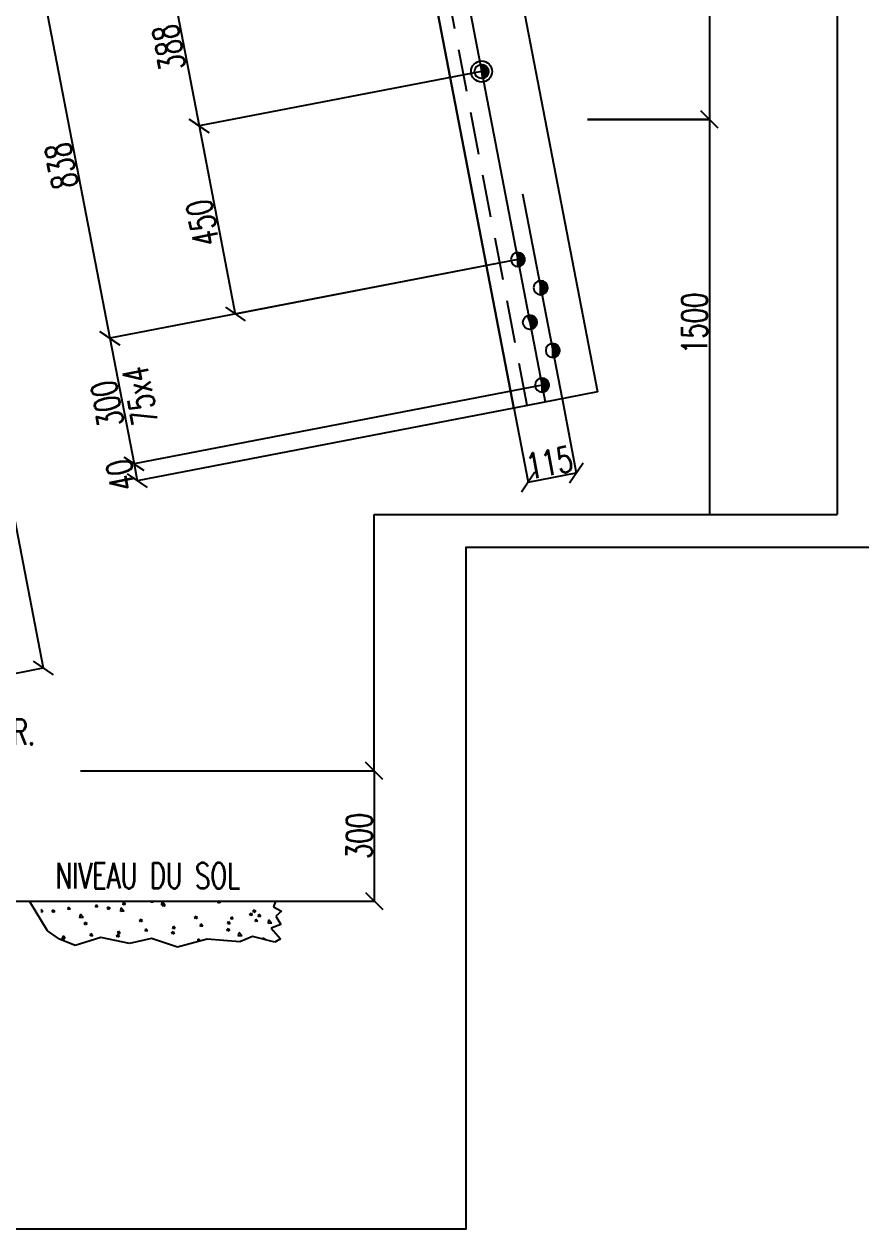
# Model space of a CAD drawing. Extents: x 707090 to 723393, y -5011 to 6523.
# Drawn here: x 718856 to 720819, y -5011 to -2184 of the extents above; entities that cross this region are included whole.
import ezdxf

# ---------------------------------------------------------------- set-up
doc = ezdxf.new("R2010")
doc.units = 0
doc.header["$LTSCALE"] = 200
doc.header["$MEASUREMENT"] = 0
doc.linetypes.add('DASHED', pattern=[0.75, 0.5, -0.25])
doc.layers.get('0').update_dxf_attribs({"linetype": 'CONTINUOUS'})
for name, color, linetype in [('ASSI', 6, 'CONTINUOUS'), ('FORI', 2, 'CONTINUOUS'), ('LINEA_ANG', 2, 'CONTINUOUS'), ('LS', 7, 'CONTINUOUS'), ('QT_MPR', 7, 'CONTINUOUS'), ('QT_MSP', 7, 'CONTINUOUS'), ('TESTI_A_P', 7, 'CONTINUOUS'), ('TRAT-Y', 7, 'DASHED')]:
    doc.layers.add(name, color=color, linetype=linetype)
doc.styles.add('QUOTE', font='ROMANS8.SHX', dxfattribs={"width": 0.7})
doc.styles.add('RS', font='ROMANS8.shx', dxfattribs={"width": 0.7})
doc.styles.get("Standard").update_dxf_attribs({"font": 'ROMANS8.SHX', "width": 0.7})
doc.dimstyles.new('TRATTO', dxfattribs={"dimscale": 0, "dimtxt": 60, "dimasz": 40, "dimexe": 0, "dimexo": 0, "dimgap": 5, "dimtad": 1, "dimrnd": 0.5, "dimdsep": 46, "dimtxsty": 'RS', "dimblk1": 'OBLIQUE', "dimblk2": 'OBLIQUE', "dimsah": 1, "dimcen": 0.09, "dimclrd": 2, "dimclre": 2, "dimclrt": 7, "dimadec": 0, "dimazin": 0, "dimtfac": 1, "dimtix": 1, "dimtmove": 2, "dimatfit": 3, "dimfxl": 1, "dimtolj": 1, "dimtzin": 0, "dimarcsym": 0})

# ---------------------------------------------------------------- blocks, each defined once
blk = doc.blocks.new('_OBLIQUE')
at = {"color": 0, "linetype": 'ByBlock'}
blk.add_line((-0.5, -0.5), (0.5, 0.5), dxfattribs=at)
blk = doc.blocks.new('*D24')
at = {"layer": 'LS', "color": 2, "lineweight": -2, "transparency": 16777216}
for p, q in [((720245.1, -878.3), (720463.6, -878.3)), ((720463.6, -878.3), (720463.6, -2407)), ((720177.3, -2407), (720463.6, -2407))]:
    blk.add_line(p, q, dxfattribs=at)
at = {"layer": 'LS', "color": 2, "lineweight": -2, "transparency": 16777216, "xscale": 40, "yscale": 40, "zscale": 40}
for p, rotation in [((720463.6, -878.3), 90), ((720463.6, -2407), 270)]:
    blk.add_blockref('_OBLIQUE', p, dxfattribs=dict(at, rotation=rotation))
at = {"layer": 'LS', "color": 7, "transparency": 16777216, "insert": (720428.6, -1642.7), "char_height": 60, "attachment_point": 5, "rotation": 90, "style": 'RS'}
blk.add_mtext('\\A1;1500', dxfattribs=at)
blk = doc.blocks.new('*D25')
at = {"layer": 'LS', "color": 2, "lineweight": -2, "transparency": 16777216}
for p, q in [((718988.2, -3935.7), (719677, -3935.7)), ((719677, -3935.7), (719677, -4241.4)), ((718027.8, -4241.4), (719677, -4241.4))]:
    blk.add_line(p, q, dxfattribs=at)
at = {"layer": 'LS', "color": 2, "lineweight": -2, "transparency": 16777216, "xscale": 40, "yscale": 40, "zscale": 40}
for p, rotation in [((719677, -3935.7), 90), ((719677, -4241.4), 270)]:
    blk.add_blockref('_OBLIQUE', p, dxfattribs=dict(at, rotation=rotation))
at = {"layer": 'LS', "color": 7, "transparency": 16777216, "insert": (719642, -4088.6), "char_height": 60, "attachment_point": 5, "rotation": 90, "style": 'RS'}
blk.add_mtext('\\A1;300', dxfattribs=at)
blk = doc.blocks.new('20')
at = {"color": 0}
for p, q in [((0, 0.98), (0.02, 1)), ((0, 0.94), (0.06, 1)), ((1, -0.01), (0, 0.99)), ((0, 0.89), (0.1, 0.99)), ((0, 0.85), (0.14, 0.99)), ((0, 0.8), (0.18, 0.98)), ((0, 0.76), (0.22, 0.98)), ((0, 0.71), (0.25, 0.97)), ((0, 0.67), (0.29, 0.96)), ((1, -0.05), (0, 0.95)), ((0, 0.62), (0.32, 0.95)), ((0, 0.58), (0.36, 0.93)), ((0, 0.53), (0.39, 0.92)), ((0, 0.49), (0.42, 0.91)), ((1, -0.09), (0, 0.9)), ((0, 0.44), (0.45, 0.89)), ((0, 0.4), (0.48, 0.88)), ((0.99, -0.13), (0, 0.86)), ((0, 0.35), (0.51, 0.86)), ((0, 0.31), (0.54, 0.84)), ((0, 0.26), (0.56, 0.83)), ((0.99, -0.17), (0, 0.81)), ((0, 0.22), (0.59, 0.81)), ((0, 0.17), (0.61, 0.79)), ((0.98, -0.21), (0, 0.77)), ((0, 0.13), (0.64, 0.77)), ((0, 0.08), (0.66, 0.75)), ((0, 0.04), (0.69, 0.73)), ((0.97, -0.25), (0, 0.72)), ((0, -0.01), (0.71, 0.7)), ((0.96, -0.28), (0, 0.68)), ((0, -0.05), (0.73, 0.68)), ((0, -0.1), (0.75, 0.66)), ((0.95, -0.32), (0, 0.63)), ((0, -0.14), (0.77, 0.63)), ((0, -0.19), (0.79, 0.61)), ((0.94, -0.35), (0, 0.59)), ((0, -0.23), (0.81, 0.58)), ((0, -0.28), (0.83, 0.56)), ((0.92, -0.38), (0, 0.54)), ((0, -0.32), (0.85, 0.53)), ((0.91, -0.41), (0, 0.5)), ((0, -0.36), (0.87, 0.5)), ((0, -0.41), (0.88, 0.47)), ((0.9, -0.44), (0, 0.45)), ((0, -0.45), (0.9, 0.44)), ((0.88, -0.47), (0, 0.41)), ((0, -0.5), (0.91, 0.41)), ((0, -0.54), (0.92, 0.38)), ((0.87, -0.5), (0, 0.36)), ((0, -0.59), (0.94, 0.35)), ((0.85, -0.53), (0, 0.32)), ((0, -0.63), (0.95, 0.31)), ((0, -0.68), (0.96, 0.28)), ((0.83, -0.56), (0, 0.27)), ((0, -0.72), (0.97, 0.25)), ((0.81, -0.58), (0, 0.23)), ((0, -0.77), (0.98, 0.21)), ((0.79, -0.61), (0, 0.18)), ((0, -0.81), (0.99, 0.17)), ((0.77, -0.63), (0, 0.14)), ((0, -0.86), (0.99, 0.13)), ((0.75, -0.66), (0, 0.09)), ((0, -0.9), (1, 0.09)), ((0.73, -0.68), (0, 0.05)), ((0, -0.95), (1, 0.05)), ((0.71, -0.7), (0, 0.01)), ((0, -0.99), (1, 0.01)), ((1, 0.04), (0.04, 1)), ((1, 0.09), (0.09, 1)), ((0.99, 0.14), (0.14, 0.99)), ((0.98, 0.19), (0.19, 0.98)), ((0.97, 0.25), (0.25, 0.97)), ((0.95, 0.31), (0.31, 0.95)), ((0.92, 0.38), (0.38, 0.92)), ((0.88, 0.47), (0.47, 0.88)), ((0.81, 0.59), (0.59, 0.81)), ((0.69, -0.73), (0, -0.04)), ((0.66, -0.75), (0, -0.08)), ((0.64, -0.77), (0, -0.13)), ((0.61, -0.79), (0, -0.17)), ((0.59, -0.81), (0, -0.22)), ((0.56, -0.83), (0, -0.26)), ((0.54, -0.84), (0, -0.31)), ((0.51, -0.86), (0, -0.35)), ((0.48, -0.88), (0, -0.4)), ((0.45, -0.89), (0, -0.44)), ((0.42, -0.91), (0, -0.49)), ((0.39, -0.92), (0, -0.53)), ((0.36, -0.93), (0, -0.58)), ((0.32, -0.95), (0, -0.62)), ((0.29, -0.96), (0, -0.67)), ((0.25, -0.97), (0, -0.71)), ((0.22, -0.98), (0, -0.76)), ((0.18, -0.98), (0, -0.8)), ((0.14, -0.99), (0, -0.85)), ((0.1, -0.99), (0, -0.89)), ((0.04, -1), (1, -0.04)), ((0.09, -1), (1, -0.09)), ((0.14, -0.99), (0.99, -0.14)), ((0.19, -0.98), (0.98, -0.19)), ((0.25, -0.97), (0.97, -0.25)), ((0.31, -0.95), (0.95, -0.31)), ((0.38, -0.92), (0.92, -0.38)), ((0.47, -0.88), (0.88, -0.47)), ((0.59, -0.81), (0.81, -0.59))]:
    blk.add_line(p, q, dxfattribs=at)
blk.add_line((0, 1), (0, -1))
blk.add_circle((0, 0), 1)
blk = doc.blocks.new('ASSE98')
blk.add_line((0, 0), (1, 0))
at = {"color": 7, "flags": 1}
for tag, p in [('LAV1', (3.07431, 6.82847)), ('LAV2', (3.07431, 6.49513)), ('LAV3', (3.07431, 6.1618)), ('LAV4', (3.07431, 5.82847)), ('LAV5', (3.07431, 5.49513)), ('LAV6', (3.07431, 5.1618)), ('LAV7', (3.07431, 4.82847)), ('LAV8', (3.07431, 4.49513)), ('LAV9', (3.07431, 4.1618)), ('LAV10', (3.07431, 3.82847))]:
    blk.add_attdef(tag, p, '', height=0.2, dxfattribs=at)
at = {"color": 7, "style": 'QUOTE', "width": 0.5, "flags": 1}
for tag, p in [('TI', (1.38308, 6.82731)), ('DI_S', (1.38308, 6.42178)), ('D_S', (1.38308, 6.02092)), ('E_S', (1.38308, 5.68065)), ('NFORI', (1.36454, 5.29792)), ('ALAR', (1.36349, 4.93246)), ('FAM', (1.3775, 4.54645)), ('ALA', (1.38308, 4.19257)), ('DISP2', (1.38308, 3.84971)), ('DISP1', (1.38308, 3.50686)), ('PINZAF', (1.38308, 3.164)), ('PINZAI', (1.38308, 2.82114)), ('TRP', (1.38308, 2.47829)), ('NP', (1.38308, 2.13543)), ('SV', (1.38308, 1.79257)), ('PESO', (1.38308, 1.44971)), ('QUA', (1.38308, 1.10686)), ('LUN', (1.38308, 0.764)), ('PROF', (1.38308, 0.42114)), ('POS', (1.38308, 0.07829))]:
    blk.add_attdef(tag, p, '', height=0.2, dxfattribs=at)
blk = doc.blocks.new('P20')
at = {"color": 0}
for p, q in [((0, 0.98), (0.02, 1)), ((0, 0.94), (0.06, 1)), ((1, -0.01), (0, 0.99)), ((0, 0.89), (0.1, 0.99)), ((0, 0.85), (0.14, 0.99)), ((0, 0.8), (0.18, 0.98)), ((0, 0.76), (0.22, 0.98)), ((0, 0.71), (0.25, 0.97)), ((0, 0.67), (0.29, 0.96)), ((1, -0.05), (0, 0.95)), ((0, 0.62), (0.32, 0.95)), ((0, 0.58), (0.36, 0.93)), ((0, 0.53), (0.39, 0.92)), ((0, 0.49), (0.42, 0.91)), ((1, -0.09), (0, 0.9)), ((0, 0.44), (0.45, 0.89)), ((0, 0.4), (0.48, 0.88)), ((0.99, -0.13), (0, 0.86)), ((0, 0.35), (0.51, 0.86)), ((0, 0.31), (0.54, 0.84)), ((0, 0.26), (0.56, 0.83)), ((0.99, -0.17), (0, 0.81)), ((0, 0.22), (0.59, 0.81)), ((0, 0.17), (0.61, 0.79)), ((0.98, -0.21), (0, 0.77)), ((0, 0.13), (0.64, 0.77)), ((0, 0.08), (0.66, 0.75)), ((0, 0.04), (0.69, 0.73)), ((0.97, -0.25), (0, 0.72)), ((0, -0.01), (0.71, 0.7)), ((0.96, -0.28), (0, 0.68)), ((0, -0.05), (0.73, 0.68)), ((0, -0.1), (0.75, 0.66)), ((0.95, -0.32), (0, 0.63)), ((0, -0.14), (0.77, 0.63)), ((0, -0.19), (0.79, 0.61)), ((0.94, -0.35), (0, 0.59)), ((0, -0.23), (0.81, 0.58)), ((0, -0.28), (0.83, 0.56)), ((0.92, -0.38), (0, 0.54)), ((0, -0.32), (0.85, 0.53)), ((0.91, -0.41), (0, 0.5)), ((0, -0.36), (0.87, 0.5)), ((0, -0.41), (0.88, 0.47)), ((0.9, -0.44), (0, 0.45)), ((0, -0.45), (0.9, 0.44)), ((0.88, -0.47), (0, 0.41)), ((0, -0.5), (0.91, 0.41)), ((0, -0.54), (0.92, 0.38)), ((0.87, -0.5), (0, 0.36)), ((0, -0.59), (0.94, 0.35)), ((0.85, -0.53), (0, 0.32)), ((0, -0.63), (0.95, 0.31)), ((0, -0.68), (0.96, 0.28)), ((0.83, -0.56), (0, 0.27)), ((0, -0.72), (0.97, 0.25)), ((0.81, -0.58), (0, 0.23)), ((0, -0.77), (0.98, 0.21)), ((0.79, -0.61), (0, 0.18)), ((0, -0.81), (0.99, 0.17)), ((0.77, -0.63), (0, 0.14)), ((0, -0.86), (0.99, 0.13)), ((0.75, -0.66), (0, 0.09)), ((0, -0.9), (1, 0.09)), ((0.73, -0.68), (0, 0.05)), ((0, -0.95), (1, 0.05)), ((0.71, -0.7), (0, 0.01)), ((0, -0.99), (1, 0.01)), ((1, 0.04), (0.04, 1)), ((1, 0.09), (0.09, 1)), ((0.99, 0.14), (0.14, 0.99)), ((0.98, 0.19), (0.19, 0.98)), ((0.97, 0.25), (0.25, 0.97)), ((0.95, 0.31), (0.31, 0.95)), ((0.92, 0.38), (0.38, 0.92)), ((0.88, 0.47), (0.47, 0.88)), ((0.81, 0.59), (0.59, 0.81)), ((0.69, -0.73), (0, -0.04)), ((0.66, -0.75), (0, -0.08)), ((0.64, -0.77), (0, -0.13)), ((0.61, -0.79), (0, -0.17)), ((0.59, -0.81), (0, -0.22)), ((0.56, -0.83), (0, -0.26)), ((0.54, -0.84), (0, -0.31)), ((0.51, -0.86), (0, -0.35)), ((0.48, -0.88), (0, -0.4)), ((0.45, -0.89), (0, -0.44)), ((0.42, -0.91), (0, -0.49)), ((0.39, -0.92), (0, -0.53)), ((0.36, -0.93), (0, -0.58)), ((0.32, -0.95), (0, -0.62)), ((0.29, -0.96), (0, -0.67)), ((0.25, -0.97), (0, -0.71)), ((0.22, -0.98), (0, -0.76)), ((0.18, -0.98), (0, -0.8)), ((0.14, -0.99), (0, -0.85)), ((0.1, -0.99), (0, -0.89)), ((0.04, -1), (1, -0.04)), ((0.09, -1), (1, -0.09)), ((0.14, -0.99), (0.99, -0.14)), ((0.19, -0.98), (0.98, -0.19)), ((0.25, -0.97), (0.97, -0.25)), ((0.31, -0.95), (0.95, -0.31)), ((0.38, -0.92), (0.92, -0.38)), ((0.47, -0.88), (0.88, -0.47)), ((0.59, -0.81), (0.81, -0.59))]:
    blk.add_line(p, q, dxfattribs=at)
for radius in [1.5, 1]:
    blk.add_circle((0, 0), radius)
blk = doc.blocks.new('*D45')
at = {"layer": 'QT_MPR', "color": 2, "lineweight": -2, "transparency": 16777216}
for p, q in [((715879.6, 5236.4), (717131.6, 5477.9)), ((717131.6, 5477.9), (718900.4, -3694.3)), ((717648.5, -3935.7), (718900.4, -3694.3))]:
    blk.add_line(p, q, dxfattribs=at)
at = {"layer": 'QT_MPR', "color": 2, "lineweight": -2, "transparency": 16777216, "xscale": 40, "yscale": 40, "zscale": 40}
for p, rotation in [((717131.6, 5477.9), 100.9154326102447), ((718900.4, -3694.3), 280.9154326102447)]:
    blk.add_blockref('_OBLIQUE', p, dxfattribs=dict(at, rotation=rotation))
at = {"layer": 'QT_MPR', "color": 7, "transparency": 16777216, "insert": (717981.6, 885.2), "char_height": 60, "attachment_point": 5, "rotation": 100.9154, "style": 'RS'}
blk.add_mtext('\\A1;9341.5', dxfattribs=at)
blk = doc.blocks.new('*D102')
at = {"layer": 'QT_MPR', "color": 2, "lineweight": -2, "transparency": 16777216}
for p, q in [((719909.5, -1903.3), (718898.2, -2098.4)), ((718898.2, -2098.4), (719056.8, -2920.7)), ((720014.1, -2736.1), (719056.8, -2920.7))]:
    blk.add_line(p, q, dxfattribs=at)
at = {"layer": 'QT_MPR', "color": 2, "lineweight": -2, "transparency": 16777216, "xscale": 40, "yscale": 40, "zscale": 40}
for p, rotation in [((718898.2, -2098.4), 100.9154326102489), ((719056.8, -2920.7), 280.9154326102489)]:
    blk.add_blockref('_OBLIQUE', p, dxfattribs=dict(at, rotation=rotation))
at = {"layer": 'QT_MPR', "color": 7, "transparency": 16777216, "insert": (718943.1, -2516.2), "char_height": 60, "attachment_point": 5, "rotation": 100.9154, "style": 'RS'}
blk.add_mtext('\\A1;838', dxfattribs=at)
blk = doc.blocks.new('*D103')
at = {"layer": 'QT_MPR', "color": 2, "lineweight": -2, "transparency": 16777216}
for p, q in [((720014.1, -2736.1), (719056.8, -2920.7)), ((719056.8, -2920.7), (719113.6, -3215.3)), ((720070.9, -3030.6), (719113.6, -3215.3))]:
    blk.add_line(p, q, dxfattribs=at)
at = {"layer": 'QT_MPR', "color": 2, "lineweight": -2, "transparency": 16777216, "xscale": 40, "yscale": 40, "zscale": 40}
for p, rotation in [((719056.8, -2920.7), 100.9154326102489), ((719113.6, -3215.3), 280.9154326102489)]:
    blk.add_blockref('_OBLIQUE', p, dxfattribs=dict(at, rotation=rotation))
at = {"layer": 'QT_MPR', "color": 7, "transparency": 16777216, "insert": (719127.9, -3055.6), "char_height": 60, "attachment_point": 5, "rotation": 100.9154, "style": 'RS'}
blk.add_mtext('\\A1;75x4', dxfattribs=at)
blk = doc.blocks.new('*D104')
at = {"layer": 'QT_MPR', "color": 2, "lineweight": -2, "transparency": 16777216}
for p, q in [((720014.1, -2736.1), (719056.8, -2920.7)), ((719056.8, -2920.7), (719113.6, -3215.3)), ((720070.9, -3030.6), (719113.6, -3215.3))]:
    blk.add_line(p, q, dxfattribs=at)
at = {"layer": 'QT_MPR', "color": 2, "lineweight": -2, "transparency": 16777216, "xscale": 40, "yscale": 40, "zscale": 40}
for p, rotation in [((719056.8, -2920.7), 100.9154326102489), ((719113.6, -3215.3), 280.9154326102489)]:
    blk.add_blockref('_OBLIQUE', p, dxfattribs=dict(at, rotation=rotation))
at = {"layer": 'QT_MPR', "color": 7, "transparency": 16777216, "insert": (719050.8, -3074.6), "char_height": 60, "attachment_point": 5, "rotation": 100.9154, "style": 'RS'}
blk.add_mtext('\\A1;300', dxfattribs=at)
blk = doc.blocks.new('*D105')
at = {"layer": 'QT_MPR', "color": 2, "lineweight": -2, "transparency": 16777216}
for p, q in [((720070.9, -3030.6), (719113.6, -3215.3)), ((720004.9, -3084.4), (719121.2, -3254.9)), ((719113.6, -3215.3), (719121.2, -3254.9))]:
    blk.add_line(p, q, dxfattribs=at)
at = {"layer": 'QT_MPR', "color": 2, "lineweight": -2, "transparency": 16777216, "xscale": 40, "yscale": 40, "zscale": 40}
for p, rotation in [((719113.6, -3215.3), 100.9154326102489), ((719121.2, -3254.9), 280.9154326102489)]:
    blk.add_blockref('_OBLIQUE', p, dxfattribs=dict(at, rotation=rotation))
at = {"layer": 'QT_MPR', "color": 7, "transparency": 16777216, "insert": (719083, -3241.7), "char_height": 60, "attachment_point": 5, "rotation": 100.9154, "style": 'RS'}
blk.add_mtext('\\A1;40', dxfattribs=at)
blk = doc.blocks.new('*D126')
at = {"layer": 'QT_MSP', "color": 2, "lineweight": -2, "transparency": 16777216}
for p, q in [((719909.5, -1903.3), (719192.8, -2041.6)), ((719192.8, -2041.6), (719266.2, -2422.6)), ((719929, -2294.7), (719266.2, -2422.6))]:
    blk.add_line(p, q, dxfattribs=at)
at = {"layer": 'QT_MSP', "color": 2, "lineweight": -2, "transparency": 16777216, "xscale": 40, "yscale": 40, "zscale": 40}
for p, rotation in [((719192.8, -2041.6), 100.9154326102489), ((719266.2, -2422.6), 280.9154326102489)]:
    blk.add_blockref('_OBLIQUE', p, dxfattribs=dict(at, rotation=rotation))
at = {"layer": 'QT_MSP', "color": 7, "transparency": 16777216, "insert": (719195.1, -2238.7), "char_height": 60, "attachment_point": 5, "rotation": 100.9154, "style": 'RS'}
blk.add_mtext('\\A1;388', dxfattribs=at)
blk = doc.blocks.new('*D127')
at = {"layer": 'QT_MSP', "color": 2, "lineweight": -2, "transparency": 16777216}
for p, q in [((719929, -2294.7), (719266.2, -2422.6)), ((719266.2, -2422.6), (719351.3, -2863.9)), ((720014.1, -2736.1), (719351.3, -2863.9))]:
    blk.add_line(p, q, dxfattribs=at)
at = {"layer": 'QT_MSP', "color": 2, "lineweight": -2, "transparency": 16777216, "xscale": 40, "yscale": 40, "zscale": 40}
for p, rotation in [((719266.2, -2422.6), 100.9154326102489), ((719351.3, -2863.9), 280.9154326102489)]:
    blk.add_blockref('_OBLIQUE', p, dxfattribs=dict(at, rotation=rotation))
at = {"layer": 'QT_MSP', "color": 7, "transparency": 16777216, "insert": (719274.4, -2649.8), "char_height": 60, "attachment_point": 5, "rotation": 100.9154, "style": 'RS'}
blk.add_mtext('\\A1;450', dxfattribs=at)
blk = doc.blocks.new('*D128')
at = {"layer": 'LS', "color": 2, "lineweight": -2, "transparency": 16777216}
for p, q in [((720117.8, -3062.4), (720151.3, -3236.3)), ((720004.9, -3084.2), (720038.4, -3258.1)), ((720038.4, -3258.1), (720151.3, -3236.3))]:
    blk.add_line(p, q, dxfattribs=at)
at = {"layer": 'LS', "color": 2, "lineweight": -2, "transparency": 16777216, "xscale": 40, "yscale": 40, "zscale": 40}
for p, rotation in [((720151.3, -3236.3), 10.91543261400001), ((720038.4, -3258.1), 190.915432614)]:
    blk.add_blockref('_OBLIQUE', p, dxfattribs=dict(at, rotation=rotation))
at = {"layer": 'LS', "color": 7, "transparency": 16777216, "insert": (720088.2, -3212.8), "char_height": 60, "attachment_point": 5, "rotation": 10.9154, "style": 'RS'}
blk.add_mtext('\\A1;115', dxfattribs=at)

msp = doc.modelspace()

# ---------------------------------------------------------------- linework, layer by layer
at = {"layer": 'LINEA_ANG'}
for p, q in [((718382.312, 6385.644), (720201.304, -3046.562)), ((720004.922, -3084.434), (718185.931, 6347.772)), ((720201.304, -3046.562), (720004.922, -3084.434))]:
    msp.add_line(p, q, dxfattribs=at)
at = {"layer": 'LS', "color": 6}
for p, q in [((718259.584, 6361.976), (720078.575, -3070.23)), ((720025.106, -2581.734), (720117.851, -3062.656)), ((718988.189, -3935.729), (719677.013, -3935.729)), ((718988.189, -3935.729), (719677.013, -3935.729))]:
    msp.add_line(p, q, dxfattribs=at)
at = {"layer": 'LS', "color": 2}
for p, q in [((720763.584, 5236.447), (720763.584, -3334.242)), ((720177.34, -2407.033), (720463.583, -2407.033)), ((720463.583, -2407.033), (720463.583, -3334.242)), ((719677.013, -3935.729), (719677.013, -3334.242)), ((719677.013, -3334.242), (720763.584, -3334.242))]:
    msp.add_line(p, q, dxfattribs=at)
at = {"layer": 'LS', "color": 3}
for p, q in [((718868.281, -4241.429), (719445.409, -4241.429)), ((718910.811, -4311.396), (718868.281, -4241.429)), ((718900.011, -4266.257), (718894.631, -4266.728)), ((718900.011, -4266.257), (718895.672, -4261.086)), ((718923.74, -4268.189), (718921.915, -4262.751)), ((718928.219, -4265.112), (718921.917, -4262.693)), ((718928.219, -4265.112), (718923.742, -4268.132)), ((718959.183, -4261.138), (718960.223, -4255.496)), ((718964.564, -4260.609), (718959.185, -4261.08)), ((718964.564, -4260.609), (718960.226, -4255.439)), ((719023.736, -4255.49), (719024.777, -4249.848)), ((719029.118, -4254.962), (719023.738, -4255.432)), ((719029.118, -4254.962), (719024.779, -4249.791)), ((719053.081, -4260.981), (719051.257, -4255.543)), ((719057.56, -4257.904), (719051.259, -4255.485)), ((719057.56, -4257.904), (719053.083, -4260.924)), ((719082.823, -4266.083), (719083.817, -4257.536)), ((719090.829, -4264.794), (719082.824, -4266.036)), ((719090.829, -4264.794), (719083.819, -4257.488)), ((719088.29, -4249.842), (719089.33, -4244.201)), ((719093.671, -4249.314), (719088.292, -4249.785)), ((719093.671, -4249.314), (719089.332, -4244.143)), ((719152.843, -4244.194), (719153.353, -4241.429)), ((719158.225, -4243.666), (719152.845, -4244.137)), ((719158.225, -4243.666), (719156.348, -4241.429)), ((719178.875, -4251.186), (719179.869, -4242.639)), ((719186.88, -4249.897), (719178.876, -4251.139)), ((719186.88, -4249.897), (719179.87, -4242.592)), ((719182.423, -4253.773), (719180.598, -4248.335)), ((719186.902, -4250.697), (719180.6, -4248.278)), ((719186.902, -4250.697), (719182.425, -4253.716)), ((719311.765, -4246.565), (719310.041, -4241.429)), ((719316.244, -4243.489), (719310.879, -4241.429)), ((719316.244, -4243.489), (719311.767, -4246.508)), ((719394.767, -4268.385), (719392.942, -4262.946)), ((719399.246, -4265.309), (719392.944, -4262.89)), ((719399.246, -4265.309), (719394.769, -4268.328)), ((719445.409, -4241.429), (719440.979, -4254.714)), ((719440.979, -4254.714), (719459.586, -4265.342)), ((719459.586, -4265.342), (719446.295, -4276.856)), ((718986.771, -4280.98), (718987.766, -4272.433)), ((718994.777, -4279.691), (718986.773, -4280.932)), ((718994.777, -4279.691), (718987.767, -4272.385)), ((718999.36, -4297.217), (718997.535, -4291.778)), ((719003.839, -4294.14), (718997.537, -4291.721)), ((719003.839, -4294.14), (718999.362, -4297.16)), ((719128.702, -4290.009), (719126.877, -4284.57)), ((719133.18, -4286.932), (719126.879, -4284.513)), ((719133.18, -4286.932), (719128.703, -4289.952)), ((719258.043, -4282.801), (719256.218, -4277.362)), ((719262.522, -4279.724), (719256.22, -4277.305)), ((719262.522, -4279.724), (719258.045, -4282.744)), ((719269.462, -4300.596), (719270.503, -4294.955)), ((719274.844, -4300.068), (719270.505, -4294.897)), ((719334.016, -4294.948), (719335.056, -4289.307)), ((719339.397, -4294.42), (719334.018, -4294.891)), ((719339.397, -4294.421), (719335.058, -4289.25)), ((719341.163, -4283.653), (719342.204, -4278.012)), ((719346.545, -4283.125), (719341.165, -4283.596)), ((719346.545, -4283.125), (719342.206, -4277.954)), ((719387.385, -4275.593), (719385.56, -4270.154)), ((719391.864, -4272.516), (719385.562, -4270.097)), ((719391.864, -4272.516), (719387.387, -4275.536)), ((719398.569, -4289.301), (719399.61, -4283.659)), ((719403.951, -4288.773), (719398.571, -4289.243)), ((719403.951, -4288.773), (719399.612, -4283.602)), ((719405.716, -4278.005), (719406.757, -4272.364)), ((719411.098, -4277.477), (719405.719, -4277.948)), ((719411.098, -4277.477), (719406.759, -4272.307)), ((719429.19, -4294.167), (719430.184, -4285.619)), ((719437.196, -4292.878), (719429.191, -4294.119)), ((719437.196, -4292.878), (719430.186, -4285.572)), ((719457.814, -4296.34), (719435.663, -4305.197)), ((719446.295, -4276.856), (719457.814, -4296.34)), ((718939.164, -4330.881), (718910.811, -4311.396)), ((718946.695, -4328.835), (718947.736, -4323.193)), ((718952.077, -4328.307), (718947.738, -4323.136)), ((719011.249, -4323.187), (719012.289, -4317.546)), ((719016.63, -4322.659), (719011.251, -4323.13)), ((719016.63, -4322.659), (719012.291, -4317.488)), ((719074.98, -4326.245), (719073.155, -4320.806)), ((719079.459, -4323.168), (719073.157, -4320.749)), ((719079.459, -4323.168), (719074.982, -4326.188)), ((719075.802, -4317.539), (719076.843, -4311.898)), ((719081.184, -4317.011), (719075.804, -4317.482)), ((719081.184, -4317.011), (719076.845, -4311.84)), ((719140.356, -4311.892), (719141.396, -4306.25)), ((719145.737, -4311.364), (719140.358, -4311.834)), ((719145.737, -4311.364), (719141.398, -4306.193)), ((719204.322, -4319.037), (719202.497, -4313.598)), ((719208.8, -4315.96), (719202.499, -4313.541)), ((719208.8, -4315.96), (719204.323, -4318.98)), ((719204.909, -4306.244), (719205.95, -4300.602)), ((719210.29, -4305.716), (719204.911, -4306.187)), ((719210.29, -4305.716), (719205.952, -4300.545)), ((719274.844, -4300.068), (719269.464, -4300.539)), ((719333.663, -4311.829), (719331.838, -4306.39)), ((719338.142, -4308.752), (719331.84, -4306.333)), ((719338.142, -4308.752), (719333.665, -4311.772)), ((719359.046, -4323.96), (719360.04, -4315.413)), ((719367.052, -4322.671), (719359.047, -4323.913)), ((719367.052, -4322.671), (719360.042, -4315.366)), ((719391.8, -4324.232), (719361.807, -4337.08)), ((719443.637, -4337.966), (719391.8, -4324.232)), ((719435.663, -4305.197), (719456.928, -4329.995)), ((718975.492, -4345.937), (718939.164, -4330.881)), ((718945.638, -4333.453), (718943.813, -4328.014)), ((718950.117, -4330.376), (718943.815, -4327.957)), ((718950.117, -4330.376), (718945.64, -4333.395)), ((718952.077, -4328.307), (718946.697, -4328.777)), ((719035.743, -4326.452), (718975.492, -4345.937)), ((719103.082, -4340.623), (719035.743, -4326.452)), ((719154.473, -4329.109), (719103.082, -4340.623)), ((719215.61, -4349.479), (719154.473, -4329.109)), ((719285.607, -4330.881), (719215.61, -4349.479)), ((719263.23, -4336.826), (719263.989, -4330.31)), ((719268.854, -4335.332), (719263.99, -4330.262)), ((719361.807, -4337.08), (719285.607, -4330.881)), ((719415.624, -4330.544), (719414.841, -4328.21)), ((719421.144, -4330.572), (719414.842, -4328.153)), ((719421.144, -4330.572), (719419.617, -4331.602)), ((719456.928, -4329.995), (719443.637, -4337.966))]:
    msp.add_line(p, q, dxfattribs=at)
at = {"layer": 'LS', "color": 8}
msp.add_lwpolyline([(707173.123, 6469.465), (707173.123, -5010.535), (719893.123, -5010.535), (719893.123, -3410.535), (723393.123, -3410.535), (723393.123, 6469.465), (707173.123, 6469.465)], close=True, dxfattribs=at)
at = {"layer": 'TRAT-Y'}
msp.add_line((720036.343, -3078.374), (718217.352, 6353.831), dxfattribs=at)

# ---------------------------------------------------------------- block references
at = {"layer": 'ASSI', "xscale": 9606, "rotation": 280.9154326102488}
msp.add_blockref('ASSE98', (718185.931, 6347.772), dxfattribs=at)
at = {"layer": 'FORI', "yscale": 16.5, "zscale": 16.5}
for name, p, xscale, rotation in [('P20', (719929.022, -2294.736), 16.5, 7.543052222774039), ('20', (720014.132, -2736.065), -16.5, 180.0000000000086), ('20', (720067.61, -2802.134), -16.5, 180.0000000000086), ('20', (720042.536, -2883.351), 16.5, 21.8308652204935), ('20', (720096.014, -2949.42), -16.5, 180.0000000000086), ('20', (720070.94, -3030.637), -16.5, 180.0000000000086)]:
    msp.add_blockref(name, p, dxfattribs=dict(at, xscale=xscale, rotation=rotation))
at = {"layer": 'LS', "color": 2, "xscale": 40, "yscale": 40, "zscale": 40, "rotation": 90}
msp.add_blockref('_OBLIQUE', (720463.583, -2407.033), dxfattribs=at)

# ---------------------------------------------------------------- texts
at = {"layer": 'LS', "color": 7, "style": 'RS', "width": 0.7}
msp.add_text('NIVEAU DU SOL', height=60, dxfattribs=at).set_placement((718929.033, -4211.507))
at = {"layer": 'LS', "color": 7, "insert": (720428.583, -2885.674), "char_height": 60, "attachment_point": 5, "rotation": 90, "style": 'RS'}
msp.add_mtext('\\A1;1500', dxfattribs=at)
at = {"layer": 'TESTI_A_P', "style": 'RS', "width": 0.7}
msp.add_text('FOURR.', height=60, dxfattribs=at).set_placement((718677.033, -3874.559))

# ---------------------------------------------------------------- dimensions: what is measured, and where the dimension line sits
at = {"layer": 'LS'}
dim = msp.add_linear_dim(base=(720463.583, -2407.033), p1=(720245.077, -878.337), p2=(720177.34, -2407.033), angle=90, dimstyle='TRATTO', override={"dimscale": 1, "dimlfac": 0.981228}, dxfattribs=at)
dim.commit()
dim.dimension.update_dxf_attribs({"geometry": '*D24', "text_midpoint": (720428.583, -1642.685)})
for base, p1, p2, angle, text, picture, middle in [((720151.333, -3236.272), (720004.871, -3084.166), (720117.8, -3062.388), 10.915433, '115', '*D128', (720088.241, -3212.794)), ((719677.013, -4241.429), (718988.189, -3935.729), (718027.763, -4241.429), 90, '300', '*D25', (719642.013, -4088.579))]:
    dim = msp.add_linear_dim(base=base, p1=p1, p2=p2, angle=angle, text=text, dimstyle='TRATTO', override={"dimscale": 1}, dxfattribs=at)
    dim.commit()
    dim.dimension.update_dxf_attribs({"geometry": picture, "text_midpoint": middle})
at = {"layer": 'QT_MPR'}
for base, p1, p2, text, picture, middle in [((718900.422, -3694.294), (715879.635, 5236.447), (717648.48, -3935.729), '9341.5', '*D45', (717981.633, 885.167)), ((719056.762, -2920.693), (719909.544, -1903.336), (720014.132, -2736.065), '838', '*D102', (718943.104, -2516.162)), ((719113.57, -3215.265), (720014.132, -2736.065), (720070.94, -3030.637), '300', '*D104', (719050.799, -3074.607)), ((719113.57, -3215.265), (720014.132, -2736.065), (720070.94, -3030.637), '75x4', '*D103', (719127.903, -3055.605)), ((719121.205, -3254.858), (720070.94, -3030.637), (720004.922, -3084.434), '40', '*D105', (719083.021, -3241.689))]:
    dim = msp.add_linear_dim(base=base, p1=p1, p2=p2, angle=100.915433, text=text, dimstyle='TRATTO', override={"dimscale": 1}, dxfattribs=at)
    dim.commit()
    dim.dimension.update_dxf_attribs({"geometry": picture, "text_midpoint": middle, "dimtype": 128})
at = {"layer": 'QT_MSP'}
for base, p1, p2, text, picture, middle in [((719266.224, -2422.556), (719909.544, -1903.336), (719929.022, -2294.736), '388', '*D126', (719195.121, -2238.69)), ((719351.334, -2863.885), (719929.022, -2294.736), (720014.132, -2736.065), '450', '*D127', (719274.413, -2649.848))]:
    dim = msp.add_linear_dim(base=base, p1=p1, p2=p2, angle=100.915433, text=text, dimstyle='TRATTO', override={"dimscale": 1}, dxfattribs=at)
    dim.commit()
    dim.dimension.update_dxf_attribs({"geometry": picture, "text_midpoint": middle, "dimtype": 128})

doc.saveas('drawing.dxf')
